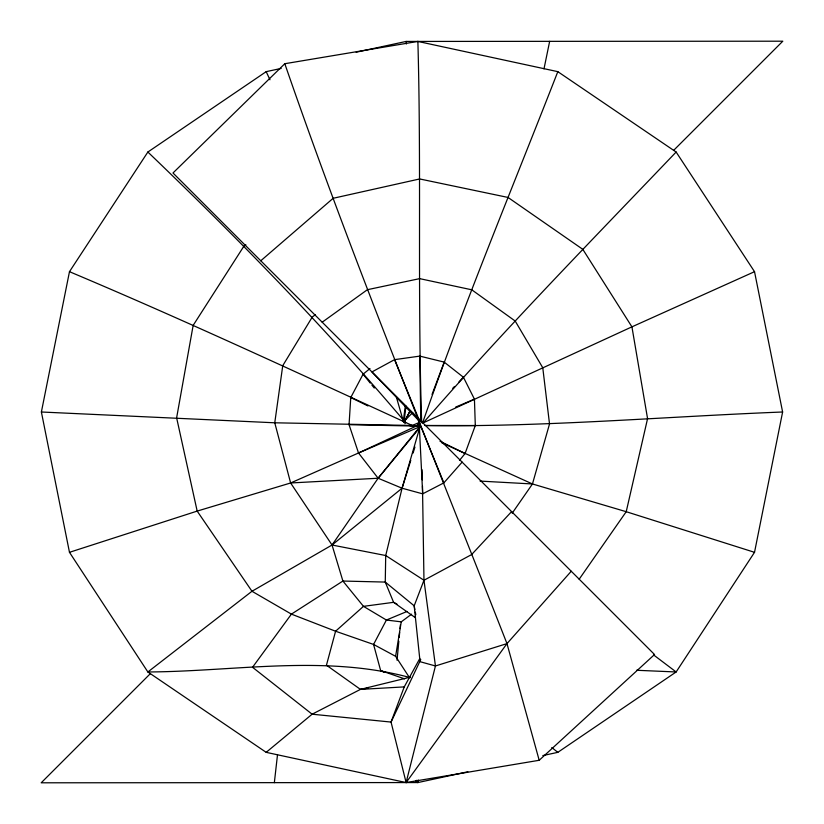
<?xml version="1.0" encoding="UTF-8"?>
<svg xmlns="http://www.w3.org/2000/svg" width="824" height="824" viewBox="0 0 824 824"><rect width="100%" height="100%" fill="white"/><g stroke="black" fill="none" stroke-linecap="round" stroke-linejoin="round"><path stroke-width="1.24" d="M462.13 462.13L443.868 482.864L422.681 493.844L402.071 488.22L378.134 478.239L358.522 452.994L349.057 424.7L350.767 397.529L363.085 374.189L369.966 368.575M397.044 660.23L398.837 641.226M399.197 637.426L399.671 632.358M400.031 628.558L400.392 624.757M274.351 782.656L277.503 754.753M404.121 421.26L405.974 406.016M403.276 421.322L405.305 406.057M404.924 423.732L405.459 419.91L410.136 410.898M409.518 677.699L395.613 656.316L401.257 621.842L411.557 614.189M542.82 755.587L557.817 752.343L676.133 671.972L754.526 552.317L782.615 412L754.526 271.683L676.133 152.028L557.817 71.657L417.881 41.437L284.805 63.716L172.988 172.988L654.534 654.534L539.195 760.284L406.119 782.563L266.183 752.343L147.867 671.972L69.474 552.317L41.385 412L69.474 271.683L147.867 152.028L266.183 71.657L281.18 68.413M543.995 68.876L549.649 41.344M150.359 673.641L41.2 782.8L417.881 782.563L418.407 780.06M419.838 658.469L404.244 686.897L391.05 722.071L406.119 782.563L435.443 665.967L423.969 580.261L422.485 486.222M512.188 513.197L532.459 483.966L549.526 423.969L542.769 367.751L515.196 321.041L471.771 289.801L419.663 278.636L367.391 289.698L322.194 322.194M419.746 427.728L402.071 488.22L385.714 555.531L385.261 582.074L393.594 602.323L415.451 617.743M410.774 460.369L402.071 488.22L332.041 545.014L251.979 591.271L147.867 671.972C235.077 671.498 324.738 654.297 410.383 677.658M413.04 453.107L414.936 447.061M420.765 659.519L391.05 722.071L312.121 714.202L252.535 667.286L291.418 614.127L342.908 581.044L385.261 582.074L414.184 605.815L414.874 609.616M422.588 422.887C463.861 304.375 512.209 188.511 557.817 71.657M459.462 460.441L465.055 453.55L475.304 425.534L474.439 399.156L463.428 377.258L444.188 362.107L419.807 356.112L394.552 359.655L371.943 371.943L419.066 420.889L422.681 493.844M432.044 394.408L444.188 362.107M511.601 511.601L471.606 554.583L423.969 580.261L414.184 605.815L420.065 661.693L435.443 665.967L506.976 643.616L571.248 571.248M409.858 411.207L403.966 422.537L406.984 417.016M579.159 579.241L626.219 511.704L647.571 418.633L631.926 326.85L582.815 249.342L508.017 197.441L419.684 178.952L333.164 198.285L260.775 260.775M406.119 782.563L506.976 643.616C431.457 450.872 352.353 259.478 284.805 63.716M41.385 412L274.763 422.794L412.196 425.472L419.89 426.708L378.134 478.239L332.041 545.014L342.908 581.044L363.477 606.351L386.404 620.039L401.257 621.842M420.127 427.223L378.134 478.239L290.625 482.977L197.173 511.096L69.474 552.317M423.237 422.908C504.298 329.651 590.818 241.339 676.133 152.028M419.818 422.403L416.264 426.08L358.522 452.994L290.625 482.977L274.763 422.794L282.745 365.681L312.286 317.003L315.365 314.706M452.747 388.31L454.529 386.466M458.978 381.862L463.428 377.258M405.459 419.91L412.649 412.587M673.919 150.081L782.8 41.2L406.119 41.437L356.143 52.231M266.183 752.343L312.121 714.202L360.459 689.389L410.301 677.143M245.882 244.852L243.801 246.335L193.156 325.377L176.624 417.82L197.173 511.096L251.979 591.271L291.418 614.127L335.584 631.225L373.56 644.44L395.613 656.316M418.592 425.009L416.264 426.08L349.057 424.7M423.248 422.856L631.926 326.85L754.526 271.683M358.522 452.994L419.89 426.708M410.177 425.514L412.196 425.472L419.241 422.485M455.651 407.097L474.439 399.156M407.056 611.449L386.404 620.039L373.56 644.44L380.637 670.53L383.994 672.209M415.904 780.925L417.881 782.563L467.857 771.769M396.962 604.074L393.594 602.323L363.477 606.351L335.584 631.225L326.448 665.205L360.459 689.389L367.988 688.133M360.459 689.389L404.244 686.897M782.615 412C663.711 416.666 544.973 427.151 425.895 425.555M409.425 425.555L414.493 425.555M424.813 425.483L475.304 425.534M636.54 670.273L676.133 671.972L653.751 655.039M480.073 481.092L532.459 483.966L626.219 511.704L754.526 552.317M380.637 670.53L404.646 678.883M69.474 271.683C184.906 320.299 298.412 373.19 412.196 425.472M441.808 442.838L532.459 483.966M350.767 397.529L367.978 405.944M440.016 441.231L465.055 453.55M423.969 580.261L385.714 555.531L332.041 545.014L290.625 482.977M551.781 747.533L557.817 752.343M147.867 152.028C237.889 238.28 325.027 327.55 405.655 422.702M363.085 374.189L370.275 383.108M371.871 385.086L374.271 388.053M419.066 420.889L417.026 417.026L443.868 482.864M266.183 71.657L269.973 79.763M394.552 359.655L418.88 419.262M416.965 780.174L417.881 782.563M396.437 397.292L403.554 421.981M506.976 643.616L539.195 760.284M415.337 612.15L415.801 614.683M406.119 41.437L406.376 43.991M417.881 41.437C421.404 168.508 417.469 295.662 421.672 422.702M422.043 469.721L422.31 479.877M419.807 356.112L420.786 421.466"/></g></svg>
